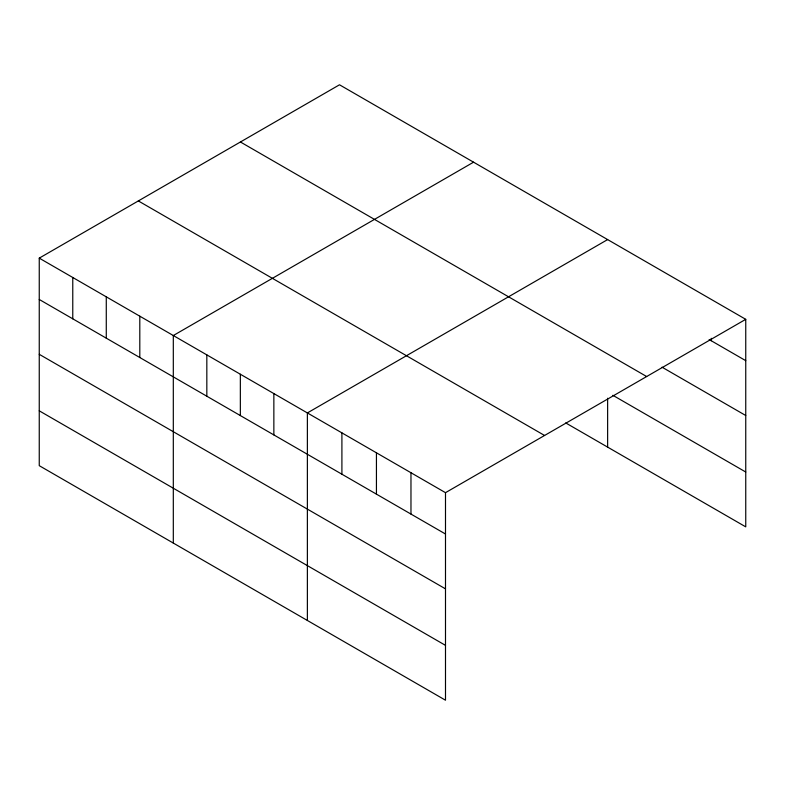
<?xml version="1.0" encoding="UTF-8"?>
<svg xmlns="http://www.w3.org/2000/svg" width="785" height="785" viewBox="0 0 785 785"><rect width="100%" height="100%" fill="white"/><g stroke="black" fill="none" stroke-linecap="round" stroke-linejoin="round"><path stroke-width="1.18" d="M39.25 258.137L445.497 492.676L445.497 700.21L39.25 465.672L39.25 258.137L339.503 84.79L745.75 319.328L745.75 526.863L565.73 422.929M473.561 162.181L173.308 335.538L173.308 543.073M607.629 239.582L307.377 412.93L307.377 620.474M445.497 492.676L745.75 319.328M709.13 339.522L745.75 360.668M662.04 367.184L745.75 415.51M240.416 141.987L646.663 376.535M612.859 395.297L745.75 472.021M138.337 200.931L544.584 435.479M39.25 299.468L445.497 534.016M39.25 354.31L445.497 588.858M39.25 410.82L445.497 645.368M711.22 338.296L711.22 340.729M607.629 398.23L607.629 447.116M410.967 472.747L410.967 514.077M376.437 452.808L376.437 494.138M341.907 432.869L341.907 474.199M273.857 393.589L273.857 434.919M240.347 374.239L240.347 415.569M206.828 354.889L206.828 396.219M139.799 316.188L139.799 357.518M106.279 296.838L106.279 338.168M72.769 277.488L72.769 318.818"/></g></svg>
